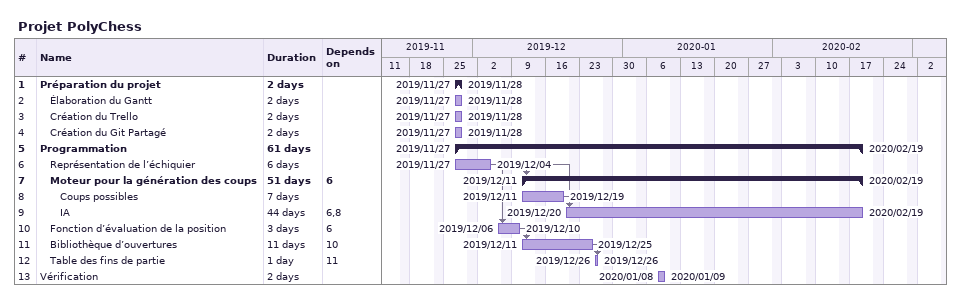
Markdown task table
Projet PolyChess

| ID | Level | Task | Duration | Start | Finish | Predecessors |
|---|---|---|---|---|---|---|
| 1 | 1 | **Préparation du projet** | 2d | 2019-11-27 | 2019-11-28 |  |
| 2 | 2 | Élaboration du Gantt | 2d | 2019-11-27 | 2019-11-28 |  |
| 3 | 2 | Création du Trello | 2d | 2019-11-27 | 2019-11-28 |  |
| 4 | 2 | Création du Git Partagé | 2d | 2019-11-27 | 2019-11-28 |  |
| 5 | 1 | **Programmation** | 61d | 2019-11-27 | 2020-02-19 |  |
| 6 | 2 | Représentation de l’échiquier | 6d | 2019-11-27 | 2019-12-04 |  |
| 7 | 2 | **Moteur pour la génération des coups** | 51d | 2019-12-11 | 2020-02-19 | 6 |
| 8 | 3 | Coups possibles | 7d | 2019-12-11 | 2019-12-19 |  |
| 9 | 3 | IA | 44d | 2019-12-20 | 2020-02-19 | 6, 8 |
| 10 | 2 | Fonction d’évaluation de la position | 3d | 2019-12-06 | 2019-12-10 | 6 |
| 11 | 2 | Bibliothèque d’ouvertures | 11d | 2019-12-11 | 2019-12-25 | 10 |
| 12 | 2 | Table des fins de partie | 1d | 2019-12-26 | 2019-12-26 | 11 |
| 13 | 1 | Vérification | 2d | 2020-01-08 | 2020-01-09 |  |
